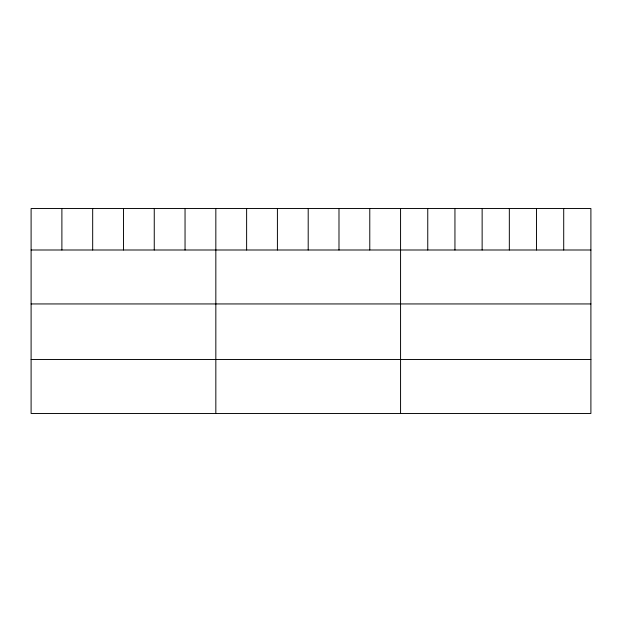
<?xml version="1.0" encoding="UTF-8"?>
<svg xmlns="http://www.w3.org/2000/svg" width="622" height="622" viewBox="0 0 622 622"><rect width="100%" height="100%" fill="white"/><g stroke="black" fill="none" stroke-linecap="round" stroke-linejoin="round"><path stroke-width="0.93" d="M590.9 249.997L590.9 413.467L31.1 413.467L31.1 208.533L590.9 208.533L590.9 249.997L31.1 249.997M31.1 303.94L590.9 303.94M31.1 359.524L590.9 359.524M563.711 208.533L563.711 249.997M536.522 208.533L536.522 249.997M509.332 208.533L509.332 249.997M482.136 208.533L482.136 249.997M454.946 208.533L454.946 249.997M427.757 208.533L427.757 249.997M400.568 208.533L400.568 413.467M369.779 208.533L369.779 249.997M338.99 208.533L338.99 249.997M308.201 208.533L308.201 249.997M277.412 208.533L277.412 249.997M246.623 208.533L246.623 249.997M215.834 208.533L215.834 413.467M185.045 208.533L185.045 249.997M154.256 208.533L154.256 249.997M123.467 208.533L123.467 249.997M92.678 208.533L92.678 249.997M61.889 208.533L61.889 249.997"/></g></svg>
